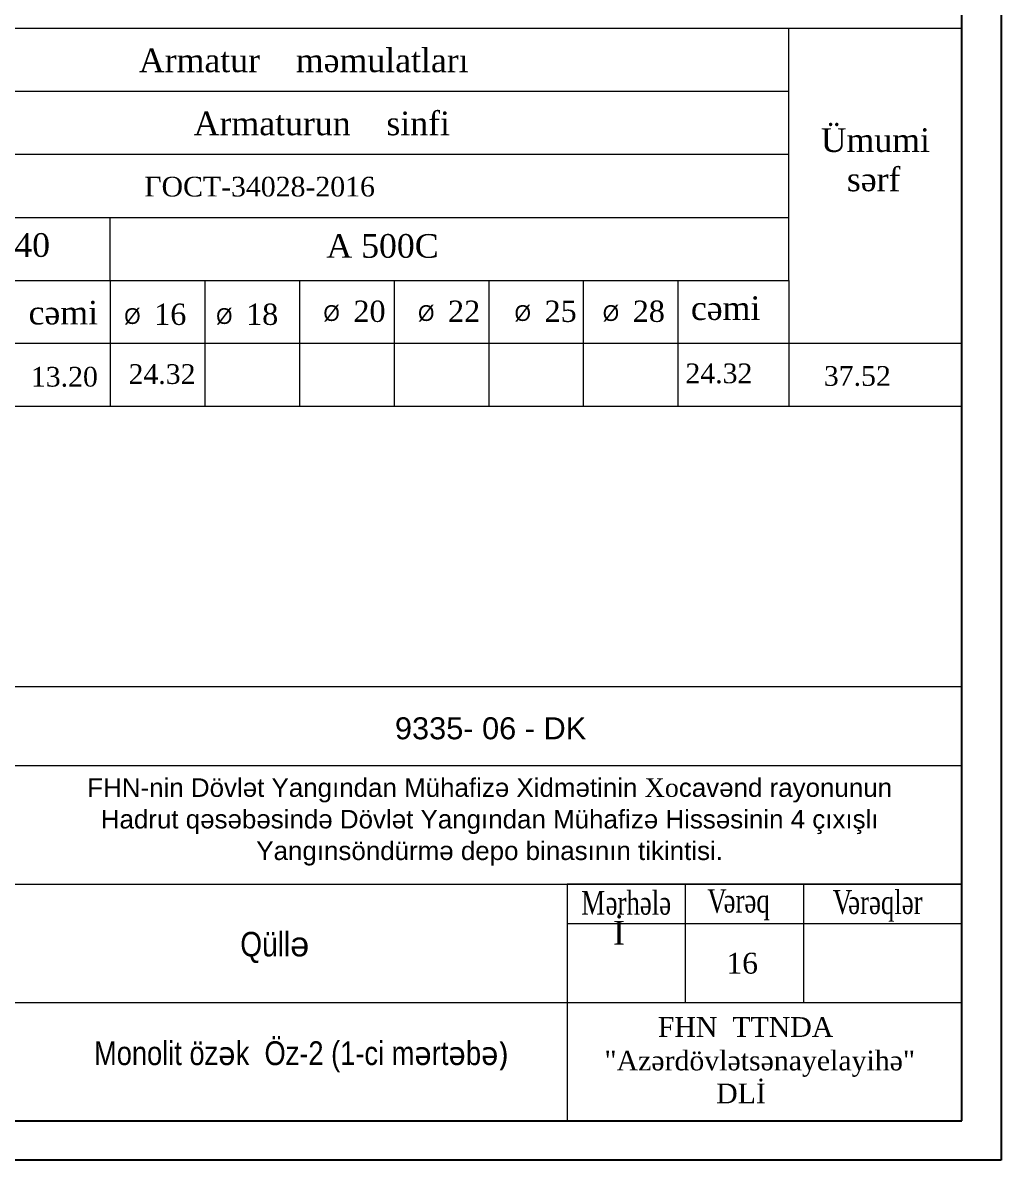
# Model space of a CAD drawing. Header units: millimetres. Extents: x -149347 to 251215, y -2929184 to -2541447.
# Drawn here: x 1741 to 14082, y -2774147 to -2759797 of the extents above; entities that cross this region are included whole.
import ezdxf
from ezdxf.enums import TextEntityAlignment as Align

# ---------------------------------------------------------------- set-up
doc = ezdxf.new("R2010")
doc.units = ezdxf.units.MM
for name, color, linetype, lineweight in [('cedvel  0.09', 7, 'Continuous', 13), ('Text blocks_Ном._пера__1', 7, 'Continuous', 15), ('перегородка', 130, 'Continuous', 20)]:
    doc.layers.add(name, color=color, linetype=linetype, lineweight=lineweight)
doc.styles.add('400', font='times.ttf', dxfattribs={"width": 0.75, "height": 300})
doc.styles.add('Arial', font='arial.ttf')
doc.styles.add('RomanS', font='times.ttf', dxfattribs={"height": 300})
doc.styles.add('style5', font='times.ttf', dxfattribs={"height": 400})
doc.styles.add('style6', font='ARIALN.TTF', dxfattribs={"height": 300})
doc.styles.add('Times New  Roman', font='times.ttf')
doc.styles.add('Times New Roman', font='times.ttf')

# ---------------------------------------------------------------- blocks, each defined once
blk = doc.blocks.new('mekteb')
at = {"color": 0, "lineweight": 25}
for p, q in [((139843, -1821466), (139843, -1849866)), ((139843, -1849866), (99643, -1849866))]:
    blk.add_line(p, q, dxfattribs=at)
at = {"color": 0, "lineweight": 25, "ltscale": 15}
for p, q in [((139343, -1849366), (139343, -1821966)), ((101643, -1849366), (139343, -1849366))]:
    blk.add_line(p, q, dxfattribs=at)
at = {"linetype": 'Continuous', "lineweight": 15}
for p, q in [((120843, -1844866), (139343, -1844866)), ((120843, -1846366), (139343, -1846366)), ((135843, -1847866), (135843, -1846366)), ((137343, -1847866), (137343, -1846366)), ((134343, -1846866), (139343, -1846866)), ((120843, -1847866), (139343, -1847866)), ((120843, -1849366), (139343, -1849366))]:
    blk.add_line(p, q, dxfattribs=at)
for points in [[(120843, -1849366), (139343, -1849366), (139343, -1843866), (120843, -1843866)], [(134343, -1849366), (139343, -1849366), (139343, -1846366), (134343, -1846366)]]:
    blk.add_lwpolyline(points, close=True, dxfattribs=at)
at = {"lineweight": 25, "ltscale": 15, "style": '400', "width": 0.75}
for s, p in [('ərhələ', (134831, -1846755)), ('V', (136119, -1846732)), ('   V', (137454, -1846743)), ('ərəqlər', (137904, -1846747)), (' M', (134437, -1846755)), ('ərəq', (136326, -1846728))]:
    blk.add_text(s, height=300, dxfattribs=at).set_placement(p)
at = {"lineweight": 25, "ltscale": 15, "attachment_point": 1, "style": 'Times New Roman'}
for s, insert, char_height, width in [('{\\fTimes New Roman|b0|i0|c238|p18;\\H0.42397x;İ\\fTimes New Roman|b0|i0|c186|p18;\\H2.3586x;      }', (134926, -1846834), 707.62, 10102.13), ('"{\\fTimes New Roman|b0|i0|c238|p18;Azərdövlətsənayelayihə"\\P              } {\\fTimes New Roman|b0|i0|c238|p18;DLİ}', (134816, -1848478), 250, 8698.57)]:
    blk.add_mtext(s, dxfattribs=dict(at, insert=insert, char_height=char_height, width=width))
at = {"lineweight": 25, "insert": (130203, -1846973), "char_height": 310, "width": 5486.13, "attachment_point": 1, "style": 'style6'}
blk.add_mtext('{\\C0;Q\\fArial Narrow|b0|i0|c238|p34;üll\\fArial|b0|i0|c0|p34;ə}', dxfattribs=at)
at = {"lineweight": 25, "ltscale": 15, "insert": (135115, -1848053), "char_height": 250, "attachment_point": 1, "style": 'Times New Roman'}
blk.add_mtext('  {\\fTimes New Roman|b0|i0|c238|p18;  FHN  TTNDA}', dxfattribs=at)
at = {"layer": 'Text blocks_Ном._пера__1', "linetype": 'Continuous', "lineweight": 25, "insert": (128266, -1845580), "char_height": 235, "width": 10191.85, "attachment_point": 4, "line_spacing_factor": 1.021551, "style": 'Arial'}
blk.add_mtext('\\pxqc;{\\fArial|b0|i0|c238|p34;\\C256;FHN-nin Dövlət Yangından Mühafizə Xidmətinin \\fTimes New Roman|b0|i0|c204|p18;Xo\\fArial|b0|i0|c238|p34;cavənd rayonunun Hadrut qəsəbəsində Dövlət Yangından Mühafizə Hissəsinin 4 çıxışlı Yangınsöndürmə depo binasının tikintisi.}', dxfattribs=at)
at = {"layer": 'перегородка', "lineweight": 30, "insert": (132162, -1844536), "char_height": 441.245, "width": 6524.89, "attachment_point": 7, "style": 'Arial'}
blk.add_mtext('{\\fArial|b0|i0|c238|p34;\\H0.63158x;\\C7;9335\\fArial|b0|i0|c204|p34;- \\fArial|b0|i0|c238|p34;06\\fArial|b0|i0|c204|p34; - DK}', dxfattribs=at)

msp = doc.modelspace()

# ---------------------------------------------------------------- linework, layer by layer
at = {"layer": 'cedvel  0.09', "lineweight": 20}
for p, q in [((-4833.73631, -2759865.53986), (13583.9816, -2759865.33734)), ((-4833.73631, -2759865.53986), (13583.9816, -2759865.33734)), ((11403.2217, -2763047.68509), (11403.2217, -2759865.33734)), ((11403.2217, -2763047.68509), (11403.2217, -2759865.33734)), ((13583.9816, -2763047.68509), (13583.9816, -2759865.33734)), ((13583.9816, -2763047.68509), (13583.9816, -2759865.33734)), ((13583.9816, -2763047.68509), (13583.9816, -2759865.33734)), ((13583.9816, -2763047.68509), (13583.9816, -2759865.33734)), ((-736.5833, -2760661.1268), (11403.2217, -2760660.92428)), ((-736.5833, -2760661.1268), (11403.2217, -2760660.92428)), ((-736.5833, -2761456.71373), (11403.2217, -2761456.51122)), ((-736.5833, -2761456.71373), (11403.2217, -2761456.51122)), ((-736.5833, -2762252.30067), (11403.2217, -2762252.09815)), ((-736.5833, -2762252.30067), (11403.2217, -2762252.09815)), ((2843.55793, -2763047.88761), (2843.55793, -2762252.30067)), ((2843.55793, -2763047.88761), (2843.55793, -2762252.30067)), ((-736.5833, -2763047.88761), (11403.2217, -2763047.68509)), ((-736.5833, -2763047.88761), (11403.2217, -2763047.68509)), ((2843.55793, -2763047.88761), (2843.55793, -2764639.46653)), ((2843.55793, -2763047.88761), (2843.55793, -2764639.46653)), ((4036.93834, -2763047.88761), (4036.93834, -2764639.46653)), ((4036.93834, -2763047.88761), (4036.93834, -2764639.46653)), ((5230.31875, -2763047.88761), (5230.31875, -2764639.46653)), ((5230.31875, -2763047.88761), (5230.31875, -2764639.46653)), ((6423.69915, -2763047.88761), (6423.69915, -2764639.46653)), ((6423.69915, -2763047.88761), (6423.69915, -2764639.46653)), ((7617.07956, -2763047.88761), (7617.07956, -2764639.46653)), ((7617.07956, -2763047.88761), (7617.07956, -2764639.46653)), ((8810.45997, -2763047.88761), (8810.45997, -2764639.46653)), ((8810.45997, -2763047.88761), (8810.45997, -2764639.46653)), ((10003.84038, -2763047.68509), (10003.84038, -2764639.26401)), ((10003.84038, -2763047.68509), (10003.84038, -2764639.26401)), ((11403.2217, -2763047.68509), (11403.2217, -2764639.26401)), ((11403.2217, -2763047.68509), (11403.2217, -2764639.26401)), ((13583.9816, -2763047.68509), (13583.9816, -2764639.26401)), ((13583.9816, -2763047.68509), (13583.9816, -2764639.26401)), ((13583.9816, -2763843.67707), (-4833.73631, -2763843.87959)), ((13583.9816, -2763843.67707), (-4833.73631, -2763843.87959)), ((13583.9816, -2764639.26401), (-4833.73631, -2764639.46653)), ((13583.9816, -2764639.26401), (-4833.73631, -2764639.46653))]:
    msp.add_line(p, q, dxfattribs=at)

# ---------------------------------------------------------------- block references
at = {"lineweight": 15, "xscale": 0.9955521685390247, "yscale": 0.9955521685390247, "zscale": 0.9955521685390247}
msp.add_blockref('mekteb', (-125139.43739, -932508.73909), dxfattribs=at)

# ---------------------------------------------------------------- texts
at = {"color": 7, "lineweight": 5, "ltscale": 15, "style": 'Times New  Roman'}
for s, p in [('Armatur    məmulatları', (3205.51865, -2760420.78395)), ('Armatur    məmulatları', (3205.51865, -2760420.78395)), ('Armaturun    sinfi', (3896.38893, -2761216.37089)), ('Armaturun    sinfi', (3896.38893, -2761216.37089))]:
    msp.add_text(s, height=298.6656959, dxfattribs=at).set_placement(p)
at = {"lineweight": 9, "insert": (10615.5348, -2771529.31528), "char_height": 263.6548819, "width": 11942.5206359, "attachment_point": 1, "style": 'RomanS'}
msp.add_mtext('{\\fTimes New Roman|b0|i0|c238|p18;16}', dxfattribs=at)
at = {"lineweight": 20, "insert": (2257.60896, -2772646.66606), "char_height": 300, "width": 6744.4075754, "attachment_point": 1, "style": 'style6'}
msp.add_mtext('{\\fArial Narrow|b0|i0|c238|p34;    Monolit öz\\fSegoe UI Light|b0|i0|c238|p34;ə\\fArial Narrow|b0|i0|c238|p34;k  Öz-2 (1-ci m\\fSegoe UI Light|b0|i0|c238|p34;ə\\fArial Narrow|b0|i0|c238|p34;rt\\fSegoe UI Light|b0|i0|c238|p34;ə\\fArial Narrow|b0|i0|c238|p34;b\\fSegoe UI Light|b0|i0|c238|p34;ə)}', dxfattribs=at)
at = {"layer": 'cedvel  0.09', "lineweight": 20, "style": 'style5'}
for s, height, p in [('Ümumi ', 298.345102, (11805.55148, -2761427.24272)), ('Ümumi ', 298.345102, (11805.55148, -2761427.24272)), ('   sərf', 298.345102, (11797.08127, -2761922.57608)), ('   sərf', 298.345102, (11797.08127, -2761922.57608)), ('ГOCT-34028-2016 ', 248.6209184, (3274.36651, -2761989.09659)), ('A240', 298.345102, (1083.18672, -2762750.42609)), ('A 500C', 298.345102, (5570.81156, -2762761.76678)), ('cəmi', 298.345102, (1814.28697, -2763603.47445)), ('cəmi', 298.345102, (1814.28697, -2763603.47445)), ('cəmi', 298.345102, (10167.94982, -2763546.74449)), ('24.32', 248.620918, (10098.40539, -2764344.36795)), ('13.20', 248.620918, (1843.33363, -2764387.15133)), ('24.32', 248.620918, (3074.98519, -2764353.50332)), ('37.52', 248.620918, (11844.27807, -2764377.43629))]:
    msp.add_text(s, height=height, dxfattribs=at).set_placement(p)
for s, p in [('16', (3398.25528, -2763474.92836)), ('18', (4557.69983, -2763474.92836)), ('20', (5911.001, -2763437.07383)), ('22', (7104.3814, -2763436.98198)), ('25', (8321.57985, -2763436.98198)), ('28', (9433.85324, -2763436.98198))]:
    msp.add_text(s, height=268.510592, dxfattribs=at).set_placement(p, align=Align.MIDDLE_LEFT)
at = {"layer": 'cedvel  0.09', "lineweight": 20, "char_height": 198.8967347, "width": 6776.2560226, "attachment_point": 1, "style": 'style5'}
for s, insert in [('{\\fVrinda|b0|i0|c0|p2;%%C}', (5532.84974, -2763360.55083)), ('{\\fVrinda|b0|i0|c0|p2;%%C}', (5532.84974, -2763360.55083)), ('{\\fVrinda|b0|i0|c238|p2;%%C}', (6726.23015, -2763360.45897)), ('{\\fVrinda|b0|i0|c238|p2;%%C}', (6726.23015, -2763360.45897)), ('{\\fVrinda|b0|i0|c238|p2;%%C}', (7943.4286, -2763360.45897)), ('{\\fVrinda|b0|i0|c238|p2;%%C}', (7943.4286, -2763360.45897)), ('{\\fVrinda|b0|i0|c238|p2;%%C}', (9055.70199, -2763360.45897)), ('{\\fVrinda|b0|i0|c238|p2;%%C}', (9055.70199, -2763360.45897)), ('{\\fVrinda|b0|i0|c0|p2;%%C}', (3020.10403, -2763398.40536)), ('{\\fVrinda|b0|i0|c0|p2;%%C}', (3020.10403, -2763398.40536)), ('{\\fVrinda|b0|i0|c0|p2;%%C}', (4179.54858, -2763398.40536)), ('{\\fVrinda|b0|i0|c0|p2;%%C}', (4179.54858, -2763398.40536))]:
    msp.add_mtext(s, dxfattribs=dict(at, insert=insert))

doc.saveas('drawing.dxf')
